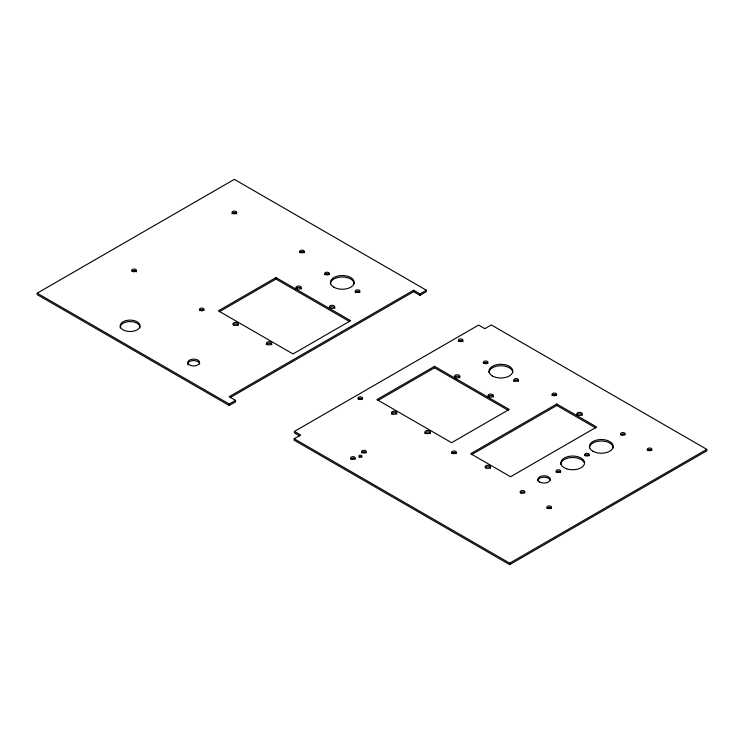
<?xml version="1.0" encoding="UTF-8"?>
<svg xmlns="http://www.w3.org/2000/svg" width="744" height="744" viewBox="0 0 744 744"><rect width="100%" height="100%" fill="white"/><g stroke="black" fill="none" stroke-linecap="round" stroke-linejoin="round"><path stroke-width="1.12" d="M426.34 290.216L419.979 293.889L413.627 290.216L229.208 396.692L235.569 400.365L235.569 401.834L229.208 405.499L37.2 294.643L37.2 293.183L234.332 179.369L426.34 290.216L426.34 291.685L419.979 295.359L413.627 291.685L230.212 397.584M275.987 277.577L218.373 310.834L293.024 353.939L350.638 320.673L275.987 277.577L275.987 279.047L349.643 321.575M219.368 311.736L275.987 279.047M37.2 293.183L229.208 404.029L235.569 400.365M294.429 431.408L478.587 325.082L484.818 328.681L491.3 324.933L706.8 449.357L706.8 450.817L509.668 564.631L294.168 440.216L294.168 438.746L300.66 435.008L294.429 431.408L294.429 432.878L299.767 435.956M434.552 366.336L376.938 399.593L451.589 442.699L509.203 409.433L434.552 366.336L434.552 367.806L508.208 410.325M377.933 400.495L434.552 367.806M556.772 404.001L470.673 453.71L510.561 476.746L596.66 427.028L556.772 404.001L556.772 405.471L471.668 454.603M294.168 438.746L509.668 563.161L706.8 449.357M556.772 405.471L595.665 427.921M509.668 563.161L509.668 564.631M419.979 293.889L419.979 295.359M413.627 290.216L413.627 291.685M359.454 455.44L359.454 456.909M229.208 404.029L229.208 405.499M324.793 274.694A2.334 1.349 0 0 1 327.044 273.69A2.334 1.349 0 0 1 329.304 274.694M355.232 292.662A2.334 1.349 0 0 1 357.269 291.322A2.334 1.349 0 0 1 359.826 292.318M330.438 283.855A11.867 6.854 0 0 1 342.305 277.001A11.867 6.854 0 0 1 354.181 283.855M199.448 310.564A2.334 1.349 0 0 1 201.708 309.56A2.334 1.349 0 0 1 203.968 310.564M299.795 252.625A2.334 1.349 0 0 1 302.055 251.63A2.334 1.349 0 0 1 304.315 252.625M132.023 271.169A2.334 1.349 0 0 1 134.655 270.546A2.334 1.349 0 0 1 136.385 271.848M232.054 213.909A2.334 1.349 0 0 1 234.397 212.561A2.334 1.349 0 0 1 236.732 213.909M120.314 328.085A9.895 5.71 0 0 1 129.912 321.575A9.895 5.71 0 0 1 139.946 327.862M187.962 364.886A5.933 3.422 0 0 1 192.919 360.598A5.933 3.422 0 0 1 199.634 364.002M266.333 344.788A2.697 1.553 0 0 1 269.04 343.235A2.697 1.553 0 0 1 271.737 344.788M233.281 324.672A2.651 1.534 0 0 1 236.267 323.956A2.651 1.534 0 0 1 238.229 325.435M295.926 289.025A2.697 1.553 0 0 1 298.623 287.463A2.697 1.553 0 0 1 301.32 289.025M329.425 308.342A2.697 1.553 0 0 1 332.122 306.788A2.697 1.553 0 0 1 334.819 308.342M451.748 453.44A2.334 1.349 0 0 1 454.007 452.436A2.334 1.349 0 0 1 456.267 453.44M537.773 480.894A6.296 3.636 0 0 1 543.25 477.285A6.296 3.636 0 0 1 550.151 479.945M458.602 341.059A2.334 1.349 0 0 1 461.233 340.436A2.334 1.349 0 0 1 462.963 341.738M552.095 395.501A2.334 1.349 0 0 1 554.354 394.506A2.334 1.349 0 0 1 556.614 395.501M358.255 398.998A2.334 1.349 0 0 1 362.3 398.998M485.479 467.53A2.697 1.553 0 0 1 488.51 466.804A2.697 1.553 0 0 1 490.519 468.311M576.907 414.966A2.697 1.553 0 0 1 579.864 413.822A2.697 1.553 0 0 1 582.217 415.366M546.961 508.403A2.334 1.349 0 0 1 549.221 507.408A2.334 1.349 0 0 1 551.481 508.403M620.831 434.728A2.334 1.349 0 0 1 624.886 434.728M489.003 372.614A11.867 6.854 0 0 1 500.879 365.76A11.867 6.854 0 0 1 512.746 372.614M513.797 381.421A2.334 1.349 0 0 1 516.141 380.072A2.334 1.349 0 0 1 518.475 381.421M483.358 363.453A2.334 1.349 0 0 1 485.618 362.449A2.334 1.349 0 0 1 487.878 363.453M560.818 464.368A11.867 6.854 0 0 1 571.141 457.579A11.867 6.854 0 0 1 584.152 462.591M520.251 492.984A2.334 1.349 0 0 1 522.511 491.989A2.334 1.349 0 0 1 524.771 492.984M589.434 447.851A11.867 6.854 0 0 1 601.301 440.997A11.867 6.854 0 0 1 613.177 447.851M647.308 450.473A2.334 1.349 0 0 1 649.568 449.469A2.334 1.349 0 0 1 651.828 450.473M556.121 472.282A2.334 1.349 0 0 1 558.381 471.278A2.334 1.349 0 0 1 560.641 472.282M584.738 455.756A2.334 1.349 0 0 1 586.997 454.761A2.334 1.349 0 0 1 589.257 455.756M350.703 459.132A2.334 1.349 0 0 1 352.963 458.127A2.334 1.349 0 0 1 355.223 459.132M359.082 457.281A1.442 0.828 0 0 1 360.468 456.667A1.442 0.828 0 0 1 361.854 457.281M361.64 452.817A2.334 1.349 0 0 1 363.9 451.813A2.334 1.349 0 0 1 366.16 452.817M454.5 377.785A2.697 1.553 0 0 1 457.197 376.222A2.697 1.553 0 0 1 459.894 377.785M487.99 397.101A2.697 1.553 0 0 1 490.687 395.548A2.697 1.553 0 0 1 493.384 397.101M391.493 414.194A2.651 1.534 0 0 1 394.143 412.66A2.651 1.534 0 0 1 396.794 414.194M424.908 433.547A2.697 1.553 0 0 1 427.605 431.994A2.697 1.553 0 0 1 430.302 433.547M325.398 274.527A2.334 1.349 0 0 0 329.304 273.922A2.334 1.349 0 0 0 326.439 272.267A2.334 1.349 0 0 0 325.398 274.527M355.92 292.15A2.334 1.349 0 0 0 359.826 291.546A2.334 1.349 0 0 0 356.962 289.89A2.334 1.349 0 0 0 355.92 292.15M333.917 287.231A11.867 6.854 0 0 0 353.772 284.162A11.867 6.854 0 0 0 339.236 275.764A11.867 6.854 0 0 0 333.917 287.231M200.052 310.397A2.334 1.349 0 0 0 203.968 309.792A2.334 1.349 0 0 0 201.103 308.137A2.334 1.349 0 0 0 200.052 310.397M300.399 252.467A2.334 1.349 0 0 0 304.315 251.853A2.334 1.349 0 0 0 301.45 250.207A2.334 1.349 0 0 0 300.399 252.467M132.395 271.337A2.334 1.349 0 0 0 136.31 270.732A2.334 1.349 0 0 0 133.446 269.077A2.334 1.349 0 0 0 132.395 271.337M232.742 213.398A2.334 1.349 0 0 0 236.657 212.793A2.334 1.349 0 0 0 233.793 211.138A2.334 1.349 0 0 0 232.742 213.398M124.322 330.448A9.895 5.71 0 0 0 139.946 326.393A9.895 5.71 0 0 0 126.043 320.608A9.895 5.71 0 0 0 124.322 330.448M190.734 365.499A5.933 3.422 0 0 0 199.634 362.533A5.933 3.422 0 0 0 190.734 359.566A5.933 3.422 0 0 0 190.734 365.499M297.274 288.904A2.697 1.553 0 0 0 301.32 287.556A2.697 1.553 0 0 0 297.274 286.208A2.697 1.553 0 0 0 297.274 288.904M234.248 325.286A2.651 1.534 0 0 0 238.229 323.966A2.651 1.534 0 0 0 234.248 322.636A2.651 1.534 0 0 0 234.248 325.286M330.773 308.221A2.697 1.553 0 0 0 334.819 306.872A2.697 1.553 0 0 0 330.773 305.524A2.697 1.553 0 0 0 330.773 308.221M267.691 344.667A2.697 1.553 0 0 0 271.737 343.319A2.697 1.553 0 0 0 267.691 341.97A2.697 1.553 0 0 0 267.691 344.667M539.623 481.991A6.296 3.636 0 0 0 550.151 480.364A6.296 3.636 0 0 0 542.441 475.909A6.296 3.636 0 0 0 539.623 481.991M452.361 453.273A2.334 1.349 0 0 0 456.267 452.668A2.334 1.349 0 0 0 453.403 451.013A2.334 1.349 0 0 0 452.361 453.273M566.751 468.832A11.867 6.854 0 0 0 584.561 462.898A11.867 6.854 0 0 0 566.751 456.965A11.867 6.854 0 0 0 566.751 468.832M552.699 395.334A2.334 1.349 0 0 0 556.614 394.729A2.334 1.349 0 0 0 553.75 393.083A2.334 1.349 0 0 0 552.699 395.334M458.974 341.217A2.334 1.349 0 0 0 462.88 340.613A2.334 1.349 0 0 0 460.015 338.966A2.334 1.349 0 0 0 458.974 341.217M577.604 415.003A2.697 1.553 0 0 0 582.124 414.306A2.697 1.553 0 0 0 578.813 412.399A2.697 1.553 0 0 0 577.604 415.003M485.906 467.948A2.697 1.553 0 0 0 490.426 467.241A2.697 1.553 0 0 0 487.115 465.335A2.697 1.553 0 0 0 485.906 467.948M359.11 399.37A2.334 1.349 0 0 0 362.616 398.198A2.334 1.349 0 0 0 359.11 397.036A2.334 1.349 0 0 0 359.11 399.37M483.963 363.286A2.334 1.349 0 0 0 487.878 362.681A2.334 1.349 0 0 0 485.014 361.026A2.334 1.349 0 0 0 483.963 363.286M514.485 380.909A2.334 1.349 0 0 0 518.401 380.305A2.334 1.349 0 0 0 515.536 378.649A2.334 1.349 0 0 0 514.485 380.909M492.481 375.99A11.867 6.854 0 0 0 512.346 372.921A11.867 6.854 0 0 0 497.801 364.523A11.867 6.854 0 0 0 492.481 375.99M621.203 434.887A2.334 1.349 0 0 0 625.118 434.282A2.334 1.349 0 0 0 622.254 432.627A2.334 1.349 0 0 0 621.203 434.887M548.049 508.459A2.334 1.349 0 0 0 551.564 507.287A2.334 1.349 0 0 0 548.049 506.115A2.334 1.349 0 0 0 548.049 508.459M585.342 455.598A2.334 1.349 0 0 0 589.257 454.993A2.334 1.349 0 0 0 586.393 453.338A2.334 1.349 0 0 0 585.342 455.598M556.726 472.115A2.334 1.349 0 0 0 560.641 471.51A2.334 1.349 0 0 0 557.777 469.855A2.334 1.349 0 0 0 556.726 472.115M648.396 450.52A2.334 1.349 0 0 0 651.902 449.357A2.334 1.349 0 0 0 648.396 448.186A2.334 1.349 0 0 0 648.396 450.52M592.912 451.227A11.867 6.854 0 0 0 612.768 448.148A11.867 6.854 0 0 0 598.232 439.76A11.867 6.854 0 0 0 592.912 451.227M521.349 493.04A2.334 1.349 0 0 0 524.855 491.868A2.334 1.349 0 0 0 521.349 490.696A2.334 1.349 0 0 0 521.349 493.04M359.454 456.611A1.442 0.828 0 0 0 361.854 456.239A1.442 0.828 0 0 0 360.096 455.226A1.442 0.828 0 0 0 359.454 456.611M351.791 459.178A2.334 1.349 0 0 0 355.307 458.006A2.334 1.349 0 0 0 351.791 456.844A2.334 1.349 0 0 0 351.791 459.178M362.244 452.65A2.334 1.349 0 0 0 366.16 452.045A2.334 1.349 0 0 0 363.295 450.39A2.334 1.349 0 0 0 362.244 452.65M455.282 377.413A2.697 1.553 0 0 0 459.801 376.715A2.697 1.553 0 0 0 456.5 374.809A2.697 1.553 0 0 0 455.282 377.413M489.338 396.98A2.697 1.553 0 0 0 493.384 395.631A2.697 1.553 0 0 0 489.338 394.283A2.697 1.553 0 0 0 489.338 396.98M392.813 414.045A2.651 1.534 0 0 0 396.794 412.725A2.651 1.534 0 0 0 392.813 411.395A2.651 1.534 0 0 0 392.813 414.045M425.698 433.185A2.697 1.553 0 0 0 430.209 432.478A2.697 1.553 0 0 0 426.907 430.571A2.697 1.553 0 0 0 425.698 433.185"/></g></svg>
